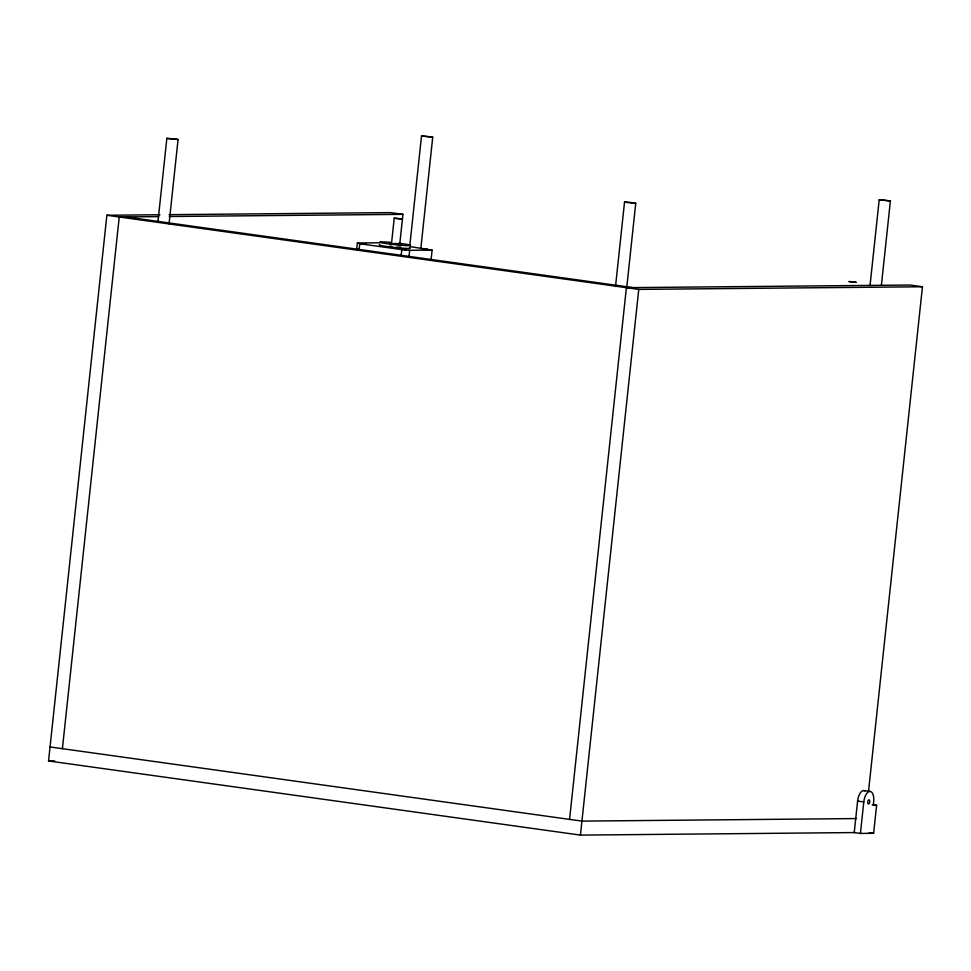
<?xml version="1.0" encoding="UTF-8"?>
<svg xmlns="http://www.w3.org/2000/svg" width="971" height="971" viewBox="0 0 971 971"><rect width="100%" height="100%" fill="white"/><g stroke="black" fill="none" stroke-linecap="round" stroke-linejoin="round"><path stroke-width="1.46" d="M855.026 832.56L580.44 835.109L48.55 760.961L106.871 215.259L159.972 214.761M62.411 748.702L119.239 216.982L158.686 216.618M158.006 221.206L166.854 138.368L177.22 139.266L178.057 139.533L169.051 223.876M356.612 249.996L357.352 243.005L379.782 242.799M359.149 249.341L359.755 243.745L357.352 243.005M391.386 244.704L394.226 218.196L401.229 218.924L394.226 218.196M399.712 244.474L402.929 214.348L390.56 212.625L169.063 214.676M401.205 255.203L401.812 249.608L359.755 243.745M409.932 244.437L421.511 136.001L431.877 136.899L432.726 137.166L420.819 248.625M408.937 257.291L409.677 250.3L432.107 250.093L431.063 259.888M615.517 286.506L624.523 202.162L629.948 202.381L635.738 203.327L626.72 287.683M569.564 819.39L626.392 287.671L910.082 285.037L922.45 286.761L868.523 791.365M580.44 835.109L638.76 289.394L922.45 286.761M870.016 285.644L879.192 199.795L879.847 199.686L890.395 200.961L881.389 285.316M864.906 790.892A10.572 4.904 -82.1 0 0 857.599 801.075L854.237 832.56L860.415 833.421L873.609 833.3L876.607 805.323L872.225 804.704M860.415 833.421L863.789 801.937A10.572 4.904 -82.1 0 1 869.858 791.401L863.668 790.54M178.057 139.533L166.854 138.368M432.726 137.166L421.511 136.001M635.738 203.327L624.523 202.162M890.395 200.961L879.192 199.795M169.306 216.509L402.929 214.348M48.55 760.961L54.619 760.912M876.607 805.323L873.305 805.347L873.682 801.852A10.572 4.904 -82.1 0 0 869.858 791.401M856.519 818.565L581.932 821.114L50.043 746.966M391.701 243.066C381.615 242.981 409.107 245.772 398.001 243.721M396.569 247.12L400.768 247.071M401.812 249.608L409.677 250.3M394.821 243.333L396.459 243.515M410.187 246.622L432.107 250.093M125.842 216.921L632.983 287.61M106.871 215.259L638.76 289.394M857.599 801.075L863.789 801.937M869.227 832.693L873.609 833.3M391.762 246.573L389.383 246.185M409.483 247.836A15.512 0.947 6.1 0 1 395.246 247.556A15.512 0.947 6.1 0 1 379.71 244.728M398.523 243.187A15.512 0.947 6.1 0 1 407.954 245.639A15.512 0.947 6.1 0 1 382.708 243.005A15.512 0.947 6.1 0 1 390.536 242.362M362.049 243.612L366.201 244.085L362.049 243.612M402.006 249.183L406.157 249.644L402.006 249.183M423.32 248.989L427.471 249.45L423.32 248.989M849.14 281.554L856.058 282.33L849.14 281.554M869.276 803.369A2.112 0.983 -82.1 0 0 869.203 799.861A2.112 0.983 -82.1 0 0 867.722 802.447A2.112 0.983 -82.1 0 0 869.276 803.369"/></g></svg>
